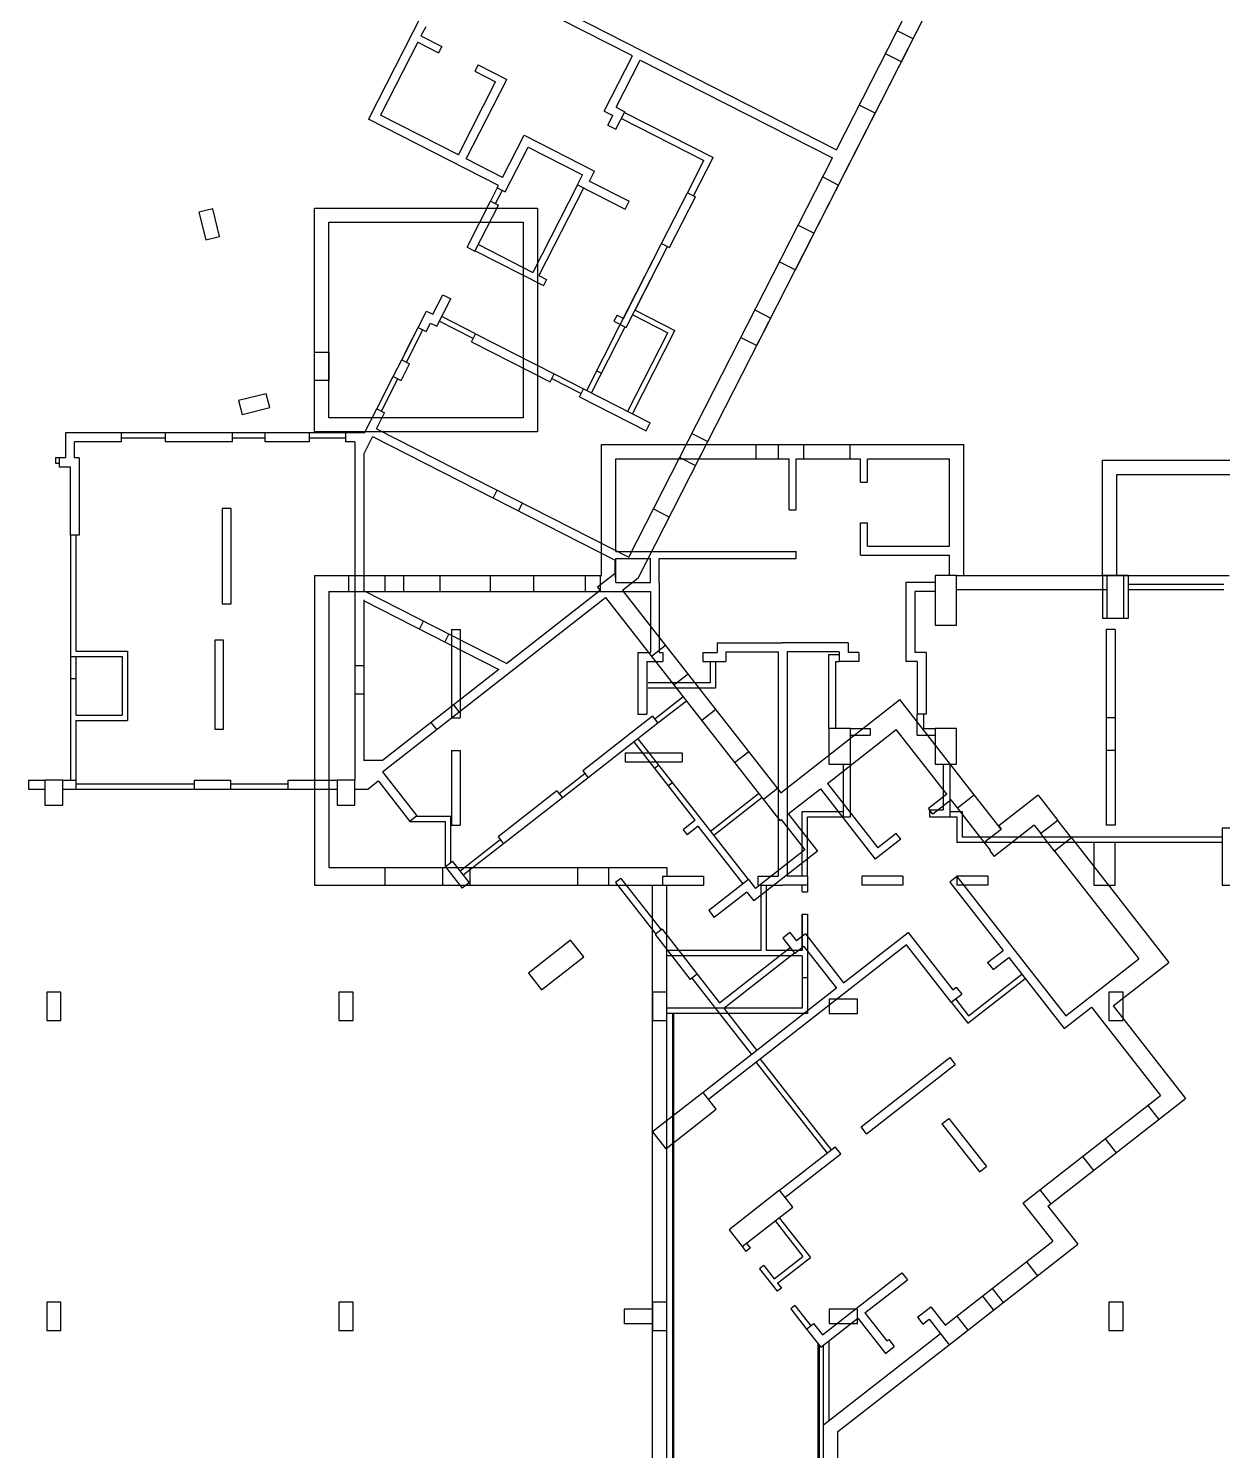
# Model space of a CAD drawing. Header units: metres. Extents: x -681087 to 1033303, y 74272 to 2630761.
# Drawn here: x 39373 to 72875, y 2420008 to 2459925 of the extents above; entities that cross this region are included whole.
import ezdxf

# ---------------------------------------------------------------- set-up
doc = ezdxf.new("R2010")
doc.units = ezdxf.units.M
for name, color, linetype in [('SKELETON_CLEAN', 7, 'Continuous'), ('SKELETON_ISOLATED', 1, 'Continuous'), ('SKELETON_ORIGINAL', 8, 'Continuous')]:
    doc.layers.add(name, color=color, linetype=linetype)

msp = doc.modelspace()

# ---------------------------------------------------------------- linework, layer by layer
at = {"layer": 'SKELETON_CLEAN'}
for p, q in [((61022, 2453409), (65858, 2462899)), ((62043, 2456514), (65185, 2462680)), ((50958, 2461388), (48915, 2457379)), ((56317, 2459152), (54272, 2460194)), ((54608, 2460303), (62043, 2456514)), ((50518, 2459974), (50386, 2459716)), ((50386, 2459716), (50970, 2459418)), ((64191, 2459629), (63746, 2459856)), ((50295, 2459537), (49251, 2457488)), ((50295, 2459537), (50879, 2459240)), ((50970, 2459418), (50879, 2459240)), ((63865, 2458987), (64191, 2459629)), ((51986, 2458901), (51895, 2458722)), ((51986, 2458901), (52792, 2458490)), ((55527, 2457601), (56317, 2459152)), ((55863, 2457711), (56539, 2459038)), ((56539, 2459038), (61930, 2456292)), ((63865, 2458987), (63419, 2459214)), ((51657, 2456262), (52792, 2458490)), ((51895, 2458722), (52478, 2458425)), ((51434, 2456376), (52478, 2458425)), ((55863, 2457711), (56104, 2457588)), ((63129, 2457544), (62684, 2457771)), ((52564, 2455520), (48915, 2457379)), ((51434, 2456376), (49251, 2457488)), ((55527, 2457601), (55767, 2457479)), ((55631, 2457211), (55767, 2457479)), ((55854, 2457098), (56104, 2457588)), ((56008, 2457401), (58325, 2456221)), ((56094, 2457570), (58580, 2456304)), ((62421, 2456154), (63129, 2457544)), ((52677, 2455742), (53281, 2456927)), ((53281, 2456927), (55255, 2455922)), ((55631, 2457211), (55854, 2457098)), ((52750, 2455335), (53390, 2456591)), ((53390, 2456591), (54918, 2455813)), ((52677, 2455742), (51657, 2456262)), ((56219, 2445083), (61930, 2456292)), ((57862, 2455312), (58325, 2456221)), ((58031, 2455225), (58580, 2456304)), ((62103, 2455530), (62421, 2456154)), ((54775, 2455532), (54918, 2455813)), ((55112, 2455641), (55255, 2455922)), ((61658, 2455757), (62103, 2455530)), ((52527, 2455448), (52337, 2455074)), ((52527, 2455448), (52564, 2455520)), ((52527, 2455448), (52750, 2455335)), ((54775, 2455532), (53525, 2453077)), ((54945, 2455446), (53694, 2452991)), ((54775, 2455532), (56112, 2454851)), ((55112, 2455641), (56225, 2455074)), ((57135, 2453886), (57862, 2455312)), ((57862, 2455312), (58084, 2455198)), ((47403, 2454883), (53653, 2454883)), ((47403, 2448598), (47403, 2454883)), ((51678, 2453782), (52337, 2455074)), ((51901, 2453669), (52559, 2454961)), ((52337, 2455074), (52559, 2454961)), ((53653, 2454883), (53653, 2448598)), ((56112, 2454851), (56225, 2455074)), ((57358, 2453773), (58084, 2455198)), ((44544, 2454864), (44155, 2454767)), ((44155, 2454767), (44349, 2453991)), ((44737, 2454088), (44544, 2454864)), ((47803, 2454483), (53253, 2454483)), ((47803, 2448998), (47803, 2454483)), ((53253, 2454483), (53253, 2448998)), ((44349, 2453991), (44737, 2454088)), ((60891, 2453151), (61413, 2454176)), ((60968, 2454403), (61413, 2454176)), ((51678, 2453782), (51901, 2453669)), ((51910, 2453687), (53821, 2452713)), ((51996, 2453856), (53525, 2453077)), ((55969, 2451596), (57135, 2453886)), ((56064, 2451783), (57135, 2453886)), ((56147, 2451528), (57305, 2453800)), ((56397, 2452018), (57305, 2453800)), ((57135, 2453886), (57358, 2453773)), ((60445, 2453378), (60891, 2453151)), ((53694, 2452991), (53908, 2452882)), ((53908, 2452882), (53821, 2452713)), ((50720, 2451902), (50997, 2452446)), ((50830, 2451566), (51220, 2452332)), ((50997, 2452446), (51220, 2452332)), ((50308, 2451534), (50542, 2451993)), ((50542, 2451993), (50720, 2451902)), ((51917, 2451354), (50968, 2451838)), ((55886, 2451874), (55799, 2451705)), ((55799, 2451705), (56147, 2451528)), ((55886, 2451874), (56064, 2451783)), ((56329, 2451884), (57309, 2451385)), ((56397, 2452018), (57510, 2451450)), ((59755, 2452024), (60201, 2451797)), ((59806, 2451021), (60201, 2451797)), ((49933, 2450797), (50308, 2451534)), ((50308, 2451534), (50531, 2451421)), ((50531, 2451421), (50652, 2451657)), ((50652, 2451657), (50830, 2451566)), ((51804, 2451131), (51917, 2451354)), ((51917, 2451354), (54127, 2450228)), ((55036, 2449765), (55969, 2451596)), ((55169, 2449697), (56111, 2451546)), ((56185, 2449180), (57309, 2451385)), ((56319, 2449111), (57510, 2451450)), ((51804, 2451131), (54013, 2450006)), ((59360, 2451248), (59806, 2451021)), ((47403, 2450843), (47803, 2450843)), ((47403, 2450043), (47403, 2450843)), ((47803, 2450843), (47803, 2450043)), ((49607, 2450157), (49845, 2450625)), ((49830, 2450044), (50068, 2450512)), ((49845, 2450625), (50068, 2450512)), ((49144, 2449249), (49607, 2450157)), ((49607, 2450157), (49830, 2450044)), ((54013, 2450006), (54127, 2450228)), ((54127, 2450228), (54947, 2449811)), ((47803, 2450043), (47403, 2450043)), ((54833, 2449588), (54947, 2449811)), ((54947, 2449811), (56818, 2448857)), ((55036, 2449765), (55169, 2449697)), ((46044, 2449673), (45268, 2449479)), ((45268, 2449479), (45365, 2449091)), ((45365, 2449091), (46141, 2449285)), ((46141, 2449285), (46044, 2449673)), ((54833, 2449588), (56704, 2448634)), ((53253, 2448998), (47803, 2448998)), ((48799, 2448573), (49144, 2449249)), ((49140, 2448690), (49367, 2449135)), ((49144, 2449249), (49367, 2449135)), ((40413, 2448573), (40413, 2447873)), ((41988, 2448573), (40413, 2448573)), ((41988, 2448323), (41988, 2448573)), ((43208, 2448573), (41988, 2448573)), ((43208, 2448573), (43208, 2448323)), ((45098, 2448573), (43208, 2448573)), ((45098, 2448323), (45098, 2448573)), ((46018, 2448573), (45098, 2448573)), ((46018, 2448323), (46018, 2448573)), ((47248, 2448573), (46018, 2448573)), ((47248, 2448573), (47248, 2448323)), ((48268, 2448573), (47248, 2448573)), ((53653, 2448598), (47403, 2448598)), ((48799, 2448573), (48268, 2448573)), ((48268, 2448573), (48268, 2448323)), ((49140, 2448690), (56219, 2445083)), ((56704, 2448634), (56818, 2448857)), ((57989, 2448558), (58435, 2448331)), ((40663, 2447873), (40663, 2448323)), ((41988, 2448323), (40663, 2448323)), ((45098, 2448323), (43208, 2448323)), ((47248, 2448323), (46018, 2448323)), ((48533, 2448323), (48268, 2448323)), ((48533, 2448323), (48533, 2438823)), ((49026, 2448467), (48783, 2447989)), ((49026, 2448467), (55837, 2444997)), ((55453, 2448243), (60413, 2448243)), ((55453, 2444573), (55453, 2448243)), ((58090, 2447653), (58435, 2448331)), ((60413, 2447843), (60413, 2448243)), ((60413, 2448243), (61123, 2448243)), ((61123, 2447843), (61123, 2448243)), ((61123, 2448243), (65613, 2448243)), ((65613, 2444573), (65613, 2448243)), ((40233, 2447873), (40133, 2447873)), ((40133, 2447873), (40133, 2447723)), ((40133, 2447723), (40233, 2447723)), ((40413, 2447873), (40233, 2447873)), ((40233, 2447873), (40233, 2447623)), ((40798, 2447873), (40663, 2447873)), ((40798, 2447873), (40798, 2445703)), ((48783, 2447989), (48783, 2444113)), ((55853, 2447843), (60413, 2447843)), ((55853, 2445243), (55853, 2447843)), ((57644, 2447880), (58090, 2447653)), ((60413, 2447843), (60713, 2447843)), ((60713, 2446413), (60713, 2447843)), ((60913, 2447843), (61123, 2447843)), ((60913, 2446413), (60913, 2447843)), ((61123, 2447843), (62713, 2447843)), ((62713, 2447188), (62713, 2447843)), ((62913, 2447843), (65213, 2447843)), ((62913, 2447188), (62913, 2447843)), ((65213, 2445393), (65213, 2447843)), ((69508, 2444573), (69508, 2447808)), ((69508, 2447808), (78127, 2447808)), ((40233, 2447623), (40548, 2447623)), ((40548, 2445703), (40548, 2447623)), ((69908, 2447408), (77727, 2447408)), ((69908, 2444573), (69908, 2447408)), ((62713, 2447188), (62913, 2447188)), ((45058, 2446453), (44808, 2446453)), ((44808, 2446453), (44808, 2443773)), ((45058, 2443773), (45058, 2446453)), ((60713, 2446413), (60913, 2446413)), ((40548, 2445703), (40548, 2438823)), ((40798, 2445703), (40548, 2445703)), ((40698, 2445703), (40698, 2442448)), ((62713, 2445143), (62713, 2446048)), ((62713, 2446048), (62913, 2446048)), ((62913, 2445393), (62913, 2446048)), ((62913, 2445393), (65213, 2445393)), ((55853, 2445243), (60913, 2445243)), ((55853, 2445043), (56823, 2445043)), ((56823, 2444373), (56823, 2445043)), ((57073, 2444373), (57073, 2445043)), ((57073, 2445043), (60913, 2445043)), ((60913, 2445043), (60913, 2445243)), ((62713, 2445143), (65213, 2445143)), ((65213, 2444573), (65213, 2445143)), ((47403, 2444573), (47963, 2444573)), ((47403, 2444573), (47403, 2435878)), ((47853, 2444573), (50918, 2444573)), ((50918, 2444573), (50918, 2444123)), ((50918, 2444573), (55453, 2444573)), ((52323, 2444573), (52323, 2444123)), ((54993, 2444573), (54993, 2444123)), ((55837, 2444628), (55339, 2444240)), ((56482, 2444498), (56041, 2444153)), ((65413, 2444573), (64813, 2444573)), ((64813, 2444573), (64813, 2443173)), ((65413, 2443173), (65413, 2444573)), ((65413, 2444573), (73063, 2444573)), ((69508, 2444573), (69508, 2443373)), ((47803, 2444123), (52323, 2444123)), ((47803, 2444123), (47803, 2436378)), ((48794, 2444135), (52791, 2442099)), ((52323, 2444123), (54993, 2444123)), ((55412, 2444146), (52791, 2442099)), ((54993, 2444123), (56823, 2444123)), ((55339, 2444240), (55412, 2444146)), ((55853, 2444373), (56823, 2444373)), ((56041, 2444153), (57250, 2442606)), ((56041, 2444153), (60479, 2438473)), ((56823, 2444123), (56823, 2442408)), ((57073, 2444373), (57073, 2442408)), ((64813, 2444373), (63993, 2444373)), ((63993, 2444373), (63993, 2442158)), ((64813, 2444123), (64243, 2444123)), ((64243, 2444123), (64243, 2442408)), ((44808, 2443773), (45058, 2443773)), ((48771, 2443866), (52574, 2441929)), ((48783, 2443888), (48783, 2439373)), ((49305, 2439058), (55566, 2443949)), ((55566, 2443949), (60454, 2437693)), ((51238, 2443058), (51238, 2440578)), ((51238, 2443058), (51488, 2443058)), ((51488, 2443058), (51488, 2440578)), ((64813, 2443173), (65413, 2443173)), ((69613, 2443058), (69613, 2439658)), ((69863, 2443058), (69613, 2443058)), ((69863, 2443058), (69863, 2439658)), ((44848, 2442753), (44598, 2442753)), ((44598, 2442753), (44598, 2440253)), ((44848, 2440253), (44848, 2442753)), ((57250, 2442606), (56856, 2442299)), ((58693, 2442678), (60533, 2442678)), ((58693, 2442678), (58693, 2442408)), ((62373, 2442678), (60533, 2442678)), ((62373, 2442678), (62373, 2442408)), ((40548, 2442298), (40698, 2442298)), ((40698, 2442448), (42148, 2442448)), ((40698, 2442298), (41998, 2442298)), ((40698, 2442298), (40698, 2440648)), ((41998, 2442298), (41998, 2440648)), ((42148, 2442448), (42148, 2440498)), ((56473, 2442408), (56473, 2440678)), ((56473, 2442408), (56823, 2442408)), ((56723, 2442158), (56723, 2440678)), ((56723, 2442158), (57173, 2442158)), ((57073, 2442408), (57173, 2442408)), ((57173, 2442408), (57173, 2442158)), ((58293, 2442408), (58293, 2442158)), ((58293, 2442408), (58693, 2442408)), ((58293, 2442158), (58943, 2442158)), ((58503, 2442158), (58503, 2441558)), ((58653, 2442158), (58653, 2441408)), ((58943, 2442428), (58943, 2442158)), ((58943, 2442428), (60408, 2442428)), ((60408, 2442428), (60408, 2436128)), ((60658, 2442428), (60658, 2436128)), ((62123, 2442428), (60658, 2442428)), ((61833, 2440278), (61833, 2442348)), ((61833, 2442348), (62123, 2442348)), ((62023, 2440278), (62023, 2442158)), ((62023, 2442158), (62123, 2442158)), ((62123, 2442428), (62123, 2442158)), ((62673, 2442158), (62123, 2442158)), ((62673, 2442408), (62373, 2442408)), ((62673, 2442408), (62673, 2442158)), ((64308, 2442158), (63993, 2442158)), ((64558, 2442408), (64243, 2442408)), ((64308, 2442158), (64308, 2440678)), ((64558, 2442408), (64558, 2440678)), ((52574, 2441929), (49302, 2439373)), ((58503, 2441558), (56758, 2441558)), ((58653, 2441408), (56758, 2441408)), ((57835, 2441046), (57035, 2440421)), ((60479, 2438473), (63824, 2441087)), ((65911, 2438415), (63824, 2441087)), ((40698, 2440648), (41998, 2440648)), ((40698, 2440498), (42148, 2440498)), ((40698, 2440498), (40698, 2438823)), ((51238, 2440578), (51488, 2440578)), ((56881, 2440618), (54927, 2439091)), ((56473, 2440678), (56723, 2440678)), ((56881, 2440618), (57035, 2440421)), ((64558, 2440678), (64308, 2440678)), ((64308, 2440088), (64308, 2440678)), ((64498, 2440278), (64498, 2440678)), ((44598, 2440253), (44848, 2440253)), ((57035, 2440421), (55081, 2438894)), ((61790, 2438736), (63721, 2440245)), ((62433, 2440278), (61833, 2440278)), ((61833, 2440278), (61833, 2439278)), ((62433, 2439278), (62433, 2440278)), ((62433, 2440278), (62988, 2440278)), ((62988, 2440278), (62988, 2440088)), ((65137, 2438432), (63721, 2440245)), ((64498, 2440278), (64813, 2440278)), ((65413, 2440278), (64813, 2440278)), ((64813, 2440278), (64813, 2439278)), ((65413, 2439278), (65413, 2440278)), ((58083, 2437699), (56365, 2439897)), ((58506, 2437401), (56483, 2439990)), ((62433, 2440088), (62988, 2440088)), ((64308, 2440088), (64813, 2440088)), ((49302, 2439373), (48783, 2439373)), ((51238, 2439658), (51488, 2439658)), ((51238, 2439658), (51238, 2437558)), ((51488, 2439658), (51488, 2437558)), ((56113, 2439593), (57713, 2439593)), ((56113, 2439593), (56113, 2439343)), ((56113, 2439343), (57713, 2439343)), ((69863, 2439658), (69613, 2439658)), ((69613, 2439658), (69613, 2437558)), ((69863, 2439658), (69863, 2437558)), ((49305, 2439058), (49398, 2438940)), ((49398, 2438940), (50272, 2437821)), ((54927, 2439091), (55081, 2438894)), ((61833, 2439278), (62433, 2439278)), ((62243, 2437798), (62243, 2439278)), ((62433, 2437798), (62433, 2439278)), ((64813, 2439278), (65413, 2439278)), ((65033, 2439278), (65033, 2437988)), ((65223, 2439278), (65223, 2437798)), ((39373, 2438823), (39373, 2438573)), ((39373, 2438823), (39833, 2438823)), ((39373, 2438573), (39833, 2438573)), ((40333, 2438823), (39833, 2438823)), ((39833, 2438823), (39833, 2438123)), ((40333, 2438123), (40333, 2438823)), ((40333, 2438823), (40713, 2438823)), ((40333, 2438573), (40713, 2438573)), ((40713, 2438573), (40713, 2438823)), ((40713, 2438573), (44033, 2438573)), ((44033, 2438573), (44033, 2438823)), ((44033, 2438823), (45043, 2438823)), ((44033, 2438573), (45043, 2438573)), ((45043, 2438823), (45043, 2438573)), ((45043, 2438573), (46663, 2438573)), ((46663, 2438573), (46663, 2438823)), ((46663, 2438823), (48033, 2438823)), ((46663, 2438573), (48033, 2438573)), ((48533, 2438823), (48033, 2438823)), ((48033, 2438823), (48033, 2438123)), ((48533, 2438123), (48533, 2438823)), ((48533, 2438573), (48895, 2438573)), ((48895, 2438573), (49188, 2438802)), ((49188, 2438802), (49201, 2438786)), ((49201, 2438786), (50075, 2437667)), ((54202, 2438524), (52547, 2437232)), ((54202, 2438524), (54356, 2438327)), ((55081, 2438894), (54356, 2438327)), ((60691, 2437877), (61593, 2438582)), ((61593, 2438582), (63132, 2436612)), ((61790, 2438736), (63206, 2436924)), ((39833, 2438123), (40333, 2438123)), ((48033, 2438123), (48533, 2438123)), ((54356, 2438327), (52701, 2437035)), ((58509, 2437397), (59860, 2438453)), ((65137, 2438432), (64621, 2438029)), ((65260, 2438274), (64744, 2437871)), ((65438, 2438046), (65260, 2438274)), ((65438, 2438046), (65911, 2438415)), ((66662, 2437454), (65911, 2438415)), ((67698, 2438403), (66595, 2437541)), ((67698, 2438403), (68252, 2437693)), ((50272, 2437821), (50075, 2437667)), ((50267, 2437818), (51222, 2437818)), ((51222, 2436508), (51222, 2437818)), ((60454, 2437693), (60494, 2437723)), ((60494, 2437723), (61159, 2436872)), ((60691, 2437877), (61510, 2436829)), ((61083, 2436128), (61083, 2437948)), ((61083, 2437948), (62243, 2437948)), ((61233, 2436128), (61233, 2437798)), ((61233, 2437798), (62243, 2437798)), ((62243, 2437798), (62433, 2437798)), ((64744, 2437871), (64621, 2438029)), ((64653, 2437988), (65033, 2437988)), ((64653, 2437988), (64653, 2437798)), ((64653, 2437798), (65223, 2437798)), ((65223, 2437948), (65573, 2437948)), ((65223, 2437798), (65423, 2437798)), ((65423, 2437798), (65423, 2437078)), ((66190, 2437085), (65438, 2438046)), ((65573, 2437948), (65573, 2437228)), ((50075, 2437668), (51072, 2437668)), ((51072, 2436390), (51072, 2437668)), ((51238, 2437558), (51488, 2437558)), ((58083, 2437699), (57744, 2437434)), ((57744, 2437434), (57855, 2437292)), ((58162, 2437532), (57855, 2437292)), ((59424, 2435917), (58162, 2437532)), ((59574, 2436034), (58506, 2437401)), ((63722, 2437327), (63206, 2436924)), ((63845, 2437169), (63722, 2437327)), ((66190, 2437085), (66662, 2437454)), ((67594, 2437560), (66468, 2436680)), ((66595, 2437541), (66662, 2437454)), ((67594, 2437560), (67779, 2437324)), ((68252, 2437693), (67779, 2437324)), ((68161, 2436835), (67779, 2437324)), ((68634, 2437205), (68252, 2437693)), ((69863, 2437558), (69613, 2437558)), ((52701, 2437035), (51574, 2436154)), ((52547, 2437232), (52701, 2437035)), ((63845, 2437169), (63132, 2436612)), ((72863, 2437078), (65423, 2437078)), ((72863, 2437228), (65573, 2437228)), ((66368, 2436856), (66190, 2437085)), ((68634, 2437205), (68161, 2436835)), ((68634, 2437205), (71367, 2433706)), ((69863, 2437078), (69263, 2437078)), ((69263, 2437078), (69263, 2435878)), ((69863, 2435878), (69863, 2437078)), ((51269, 2436544), (51072, 2436390)), ((51269, 2436544), (51737, 2435945)), ((61510, 2436829), (59725, 2435435)), ((61159, 2436872), (59768, 2435786)), ((66368, 2436856), (66344, 2436838)), ((66344, 2436838), (66468, 2436680)), ((68161, 2436835), (70525, 2433809)), ((47803, 2436378), (57283, 2436378)), ((50993, 2436378), (50993, 2435878)), ((50993, 2436378), (51753, 2436378)), ((51072, 2436390), (51540, 2435791)), ((51753, 2436378), (51753, 2435878)), ((54773, 2436378), (54773, 2435878)), ((54773, 2436378), (55643, 2436378)), ((55643, 2436378), (55643, 2435878)), ((57163, 2436128), (57163, 2435878)), ((57163, 2436128), (58313, 2436128)), ((57283, 2436378), (57283, 2436128)), ((58313, 2436128), (58313, 2435878)), ((59833, 2436128), (59833, 2435878)), ((59833, 2436128), (60408, 2436128)), ((61233, 2436128), (60658, 2436128)), ((61233, 2436128), (61233, 2435878)), ((62753, 2436128), (62753, 2435878)), ((63903, 2436128), (62753, 2436128)), ((63903, 2436128), (63903, 2435878)), ((65422, 2436117), (65225, 2435963)), ((65422, 2436117), (68476, 2432209)), ((65423, 2436128), (65423, 2435878)), ((66293, 2436128), (65423, 2436128)), ((66293, 2436128), (66293, 2435878)), ((47403, 2435878), (57163, 2435878)), ((50993, 2435878), (51753, 2435878)), ((51737, 2435945), (51540, 2435791)), ((54773, 2435878), (55643, 2435878)), ((55995, 2436067), (55845, 2435950)), ((55845, 2435950), (56975, 2434504)), ((55995, 2436067), (57124, 2434621)), ((56884, 2400198), (56884, 2435878)), ((57163, 2435878), (58313, 2435878)), ((59574, 2436034), (58459, 2435163)), ((59574, 2436034), (59768, 2435786)), ((59833, 2435878), (60533, 2435878)), ((59933, 2434048), (59933, 2435878)), ((60083, 2434048), (60083, 2435878)), ((61233, 2435878), (60533, 2435878)), ((61083, 2435688), (61083, 2435878)), ((61233, 2435878), (61233, 2435688)), ((63903, 2435878), (62753, 2435878)), ((65225, 2435963), (66722, 2434048)), ((66293, 2435878), (65423, 2435878)), ((69263, 2435878), (69863, 2435878)), ((59531, 2435683), (58613, 2434966)), ((59531, 2435683), (59725, 2435435)), ((61083, 2435688), (61233, 2435688)), ((58459, 2435163), (58613, 2434966)), ((61083, 2434048), (61083, 2435068)), ((61083, 2435068), (61233, 2435068)), ((61233, 2435068), (61233, 2432278)), ((57152, 2434643), (56955, 2434489)), ((57152, 2434643), (58137, 2433382)), ((60735, 2434549), (60538, 2434395)), ((60735, 2434549), (60919, 2434312)), ((62243, 2433138), (64051, 2434551)), ((64051, 2434551), (65307, 2432943)), ((54582, 2434335), (53400, 2433412)), ((54951, 2433862), (54582, 2434335)), ((56955, 2434489), (57940, 2433228)), ((64008, 2434200), (58457, 2429863)), ((58765, 2432578), (60747, 2434127)), ((60538, 2434395), (60876, 2433961)), ((61128, 2434158), (60876, 2433961)), ((61171, 2434509), (60919, 2434312)), ((61128, 2434158), (62046, 2432984)), ((61171, 2434509), (62243, 2433138)), ((65264, 2432592), (64008, 2434200)), ((53769, 2432939), (54951, 2433862)), ((59933, 2434048), (57284, 2434048)), ((61083, 2433898), (57284, 2433898)), ((58882, 2432429), (60864, 2433977)), ((61083, 2434048), (60083, 2434048)), ((61083, 2433898), (61083, 2432428)), ((66284, 2433707), (66722, 2434048)), ((66438, 2433510), (66875, 2433851)), ((66875, 2433851), (68433, 2431858)), ((68476, 2432209), (70525, 2433809)), ((53400, 2433412), (53769, 2432939)), ((58137, 2433382), (57940, 2433228)), ((58137, 2433382), (58765, 2432578)), ((65752, 2432212), (67245, 2433379)), ((66284, 2433707), (66438, 2433510)), ((69807, 2432487), (71367, 2433706)), ((62046, 2432984), (58303, 2430060)), ((65307, 2432943), (65402, 2433017)), ((65402, 2433017), (65556, 2432820)), ((65726, 2432001), (67337, 2433260)), ((40284, 2432878), (39884, 2432878)), ((39884, 2432878), (39884, 2432078)), ((40284, 2432078), (40284, 2432878)), ((48484, 2432878), (48084, 2432878)), ((48084, 2432878), (48084, 2432078)), ((48484, 2432078), (48484, 2432878)), ((57284, 2432878), (56884, 2432878)), ((56884, 2432878), (56884, 2432078)), ((57284, 2432078), (57284, 2432878)), ((62634, 2432678), (61834, 2432678)), ((61834, 2432678), (61834, 2432278)), ((62634, 2432278), (62634, 2432678)), ((65264, 2432592), (65556, 2432820)), ((65264, 2432592), (65726, 2432001)), ((65382, 2432685), (65752, 2432212)), ((70084, 2432878), (69684, 2432878)), ((69684, 2432878), (69684, 2432078)), ((70084, 2432078), (70084, 2432878)), ((61083, 2432428), (57284, 2432428)), ((61233, 2432278), (57284, 2432278)), ((58882, 2432429), (59812, 2431239)), ((61834, 2432278), (62634, 2432278)), ((68433, 2431858), (69197, 2432455)), ((69197, 2432455), (71137, 2429973)), ((69807, 2432487), (71839, 2429887)), ((39884, 2432078), (40284, 2432078)), ((48084, 2432078), (48484, 2432078)), ((56884, 2432078), (57284, 2432078)), ((69684, 2432078), (70084, 2432078)), ((62733, 2429099), (65224, 2431044)), ((65224, 2431044), (65377, 2430847)), ((62887, 2428902), (65377, 2430847)), ((58303, 2430060), (56884, 2428951)), ((58672, 2429587), (58303, 2430060)), ((67276, 2426956), (71137, 2429973)), ((67977, 2426870), (71839, 2429887)), ((57254, 2428479), (58672, 2429587)), ((65001, 2429177), (65198, 2429331)), ((65198, 2429331), (66251, 2427983)), ((56884, 2428951), (57254, 2428479)), ((62887, 2428902), (62733, 2429099)), ((65001, 2429177), (66054, 2427829)), ((60448, 2427313), (62008, 2428532)), ((62162, 2428335), (62008, 2428532)), ((60602, 2427116), (62162, 2428335)), ((66054, 2427829), (66251, 2427983)), ((60448, 2427313), (59030, 2426205)), ((60818, 2426841), (60448, 2427313)), ((67276, 2426956), (68113, 2425884)), ((59399, 2425732), (60818, 2426841)), ((60439, 2426545), (61314, 2425426)), ((67977, 2426870), (68815, 2425798)), ((59030, 2426205), (59399, 2425732)), ((60321, 2426453), (61103, 2425452)), ((59399, 2425732), (59504, 2425598)), ((59517, 2425825), (59623, 2425690)), ((65095, 2423526), (68113, 2425884)), ((65206, 2422978), (68815, 2425798)), ((59623, 2425690), (59504, 2425598)), ((60299, 2424824), (61103, 2425452)), ((60392, 2424706), (61314, 2425426)), ((60004, 2425202), (59886, 2425109)), ((59886, 2425109), (60379, 2424479)), ((60004, 2425202), (60299, 2424824)), ((61649, 2423258), (63879, 2425001)), ((63879, 2425001), (64033, 2424804)), ((60497, 2424571), (60379, 2424479)), ((60392, 2424706), (60497, 2424571)), ((62843, 2423874), (64033, 2424804)), ((40284, 2424178), (39884, 2424178)), ((39884, 2424178), (39884, 2423378)), ((40284, 2423378), (40284, 2424178)), ((48484, 2424178), (48084, 2424178)), ((48084, 2424178), (48084, 2423378)), ((48484, 2423378), (48484, 2424178)), ((57284, 2424178), (56884, 2424178)), ((57284, 2423378), (57284, 2424178)), ((70084, 2424178), (69684, 2424178)), ((69684, 2424178), (69684, 2423378)), ((70084, 2423378), (70084, 2424178)), ((56884, 2423978), (56084, 2423978)), ((56084, 2423978), (56084, 2423578)), ((60878, 2424083), (60760, 2423990)), ((60760, 2423990), (61206, 2423419)), ((60878, 2424083), (61325, 2423512)), ((62634, 2423978), (61834, 2423978)), ((61834, 2423978), (61834, 2423578)), ((62634, 2423578), (62634, 2423978)), ((62843, 2423874), (63459, 2423086)), ((64314, 2423754), (64688, 2424046)), ((64314, 2423754), (64468, 2423557)), ((64688, 2424046), (65095, 2423526)), ((39884, 2423378), (40284, 2423378)), ((48084, 2423378), (48484, 2423378)), ((56084, 2423578), (56884, 2423578)), ((56884, 2423378), (57284, 2423378)), ((61206, 2423420), (61403, 2423574)), ((61206, 2423420), (61606, 2422907)), ((61403, 2423574), (61649, 2423258)), ((61606, 2422907), (62646, 2423720)), ((61834, 2423578), (62634, 2423578)), ((62646, 2423720), (63416, 2422735)), ((64468, 2423557), (64645, 2423696)), ((64645, 2423696), (65206, 2422978)), ((69684, 2423378), (70084, 2423378)), ((61684, 2420734), (64960, 2423293)), ((61684, 2420734), (61684, 2422968)), ((62084, 2420539), (65206, 2422978)), ((63459, 2423086), (63510, 2423126)), ((63510, 2423126), (63664, 2422929)), ((63416, 2422735), (63664, 2422929)), ((61684, 2410634), (61684, 2420734)), ((62084, 2410865), (62084, 2420539))]:
    msp.add_line(p, q, dxfattribs=at)
at = {"layer": 'SKELETON_ISOLATED'}
for p, q in [((52661, 2455380), (52470, 2455006)), ((51849, 2451221), (50900, 2451704)), ((50051, 2450698), (50442, 2451466)), ((49278, 2449181), (49741, 2450089)), ((54059, 2450095), (54878, 2449677)), ((55317, 2450318), (55451, 2450250)), ((43208, 2448423), (41988, 2448423)), ((46018, 2448423), (45098, 2448423)), ((48268, 2448423), (47248, 2448423)), ((59793, 2447843), (59793, 2448243)), ((62423, 2447843), (62423, 2448243)), ((52408, 2446744), (52521, 2446967)), ((53120, 2446381), (53234, 2446604)), ((56909, 2446437), (57354, 2446210)), ((55845, 2444501), (55845, 2445020)), ((48353, 2444573), (48353, 2444123)), ((49373, 2444573), (49373, 2444123)), ((49898, 2444573), (49898, 2444123)), ((53543, 2444573), (53543, 2444123)), ((55413, 2444573), (55413, 2444123)), ((70170, 2444573), (69570, 2444573)), ((69633, 2444573), (69633, 2443373)), ((70108, 2443373), (70108, 2444573)), ((70233, 2443373), (70233, 2444573)), ((65413, 2444173), (69633, 2444173)), ((70233, 2444323), (72913, 2444323)), ((70233, 2444173), (72913, 2444173)), ((69570, 2443373), (70170, 2443373)), ((50342, 2443066), (50456, 2443289)), ((51055, 2442703), (51168, 2442925)), ((48783, 2442038), (48533, 2442038)), ((57878, 2441803), (57484, 2441495)), ((40548, 2441678), (40698, 2441678)), ((48783, 2441238), (48533, 2441238)), ((51457, 2440739), (51303, 2440936)), ((57742, 2441164), (56943, 2440539)), ((58657, 2440806), (58263, 2440498)), ((69863, 2440578), (69613, 2440578)), ((50826, 2440246), (50672, 2440443)), ((57713, 2439575), (57713, 2439355)), ((59580, 2439624), (59186, 2439316)), ((54988, 2439012), (54263, 2438446)), ((56941, 2439160), (57059, 2439252)), ((40713, 2438723), (44033, 2438723)), ((45043, 2438723), (46663, 2438723)), ((57323, 2438672), (57441, 2438764)), ((60387, 2438591), (59993, 2438284)), ((58601, 2437279), (59953, 2438335)), ((72863, 2437478), (72863, 2435878)), ((52609, 2437153), (51482, 2436272)), ((49373, 2436378), (49373, 2435878)), ((57284, 2400648), (57284, 2435878)), ((57987, 2433265), (59662, 2431122)), ((61233, 2433278), (61083, 2433278)), ((57469, 2407078), (57469, 2432278)), ((59906, 2430995), (61898, 2428446)), ((59788, 2430903), (61780, 2428354)), ((70782, 2429696), (71090, 2429302)), ((69584, 2428760), (69892, 2428366)), ((68946, 2428261), (69254, 2427867)), ((67748, 2427325), (68056, 2426931)), ((67372, 2425306), (67680, 2424912)), ((66411, 2424555), (66719, 2424161)), ((66143, 2424345), (66451, 2423951)), ((56884, 2423878), (56884, 2423678)), ((65418, 2423779), (65726, 2423385)), ((61549, 2410556), (61549, 2422981)), ((61834, 2420851), (61834, 2423085))]:
    msp.add_line(p, q, dxfattribs=at)
at = {"layer": 'SKELETON_ORIGINAL'}
for p, q in [((56482, 2444498), (65858, 2462899)), ((62043, 2456514), (65185, 2462680)), ((50958, 2461388), (48915, 2457379)), ((56317, 2459152), (54272, 2460194)), ((54608, 2460303), (62043, 2456514)), ((50518, 2459974), (50386, 2459716)), ((50386, 2459716), (50970, 2459418)), ((64191, 2459629), (63746, 2459856)), ((50295, 2459537), (49251, 2457488)), ((50295, 2459537), (50879, 2459240)), ((50970, 2459418), (50879, 2459240)), ((63865, 2458987), (64191, 2459629)), ((51986, 2458901), (51895, 2458722)), ((51986, 2458901), (52792, 2458490)), ((55527, 2457601), (56317, 2459152)), ((55863, 2457711), (56539, 2459038)), ((56539, 2459038), (61930, 2456292)), ((63865, 2458987), (63419, 2459214)), ((51657, 2456262), (52792, 2458490)), ((51895, 2458722), (52478, 2458425)), ((51434, 2456376), (52478, 2458425)), ((55863, 2457711), (56104, 2457588)), ((63129, 2457544), (62684, 2457771)), ((52564, 2455520), (48915, 2457379)), ((51434, 2456376), (49251, 2457488)), ((55527, 2457601), (55767, 2457479)), ((55631, 2457211), (55767, 2457479)), ((55854, 2457098), (56104, 2457588)), ((56008, 2457401), (58325, 2456221)), ((56094, 2457570), (58580, 2456304)), ((62421, 2456154), (63129, 2457544)), ((52677, 2455742), (53281, 2456927)), ((53281, 2456927), (55255, 2455922)), ((55631, 2457211), (55854, 2457098)), ((52750, 2455335), (53390, 2456591)), ((53390, 2456591), (54918, 2455813)), ((52677, 2455742), (51657, 2456262)), ((56219, 2445083), (61930, 2456292)), ((57862, 2455312), (58325, 2456221)), ((58031, 2455225), (58580, 2456304)), ((62103, 2455530), (62421, 2456154)), ((54775, 2455532), (54918, 2455813)), ((55112, 2455641), (55255, 2455922)), ((61658, 2455757), (62103, 2455530)), ((52527, 2455448), (52337, 2455074)), ((52661, 2455380), (52470, 2455006)), ((52527, 2455448), (52564, 2455520)), ((52527, 2455448), (52750, 2455335)), ((54775, 2455532), (53525, 2453077)), ((54945, 2455446), (53694, 2452991)), ((54775, 2455532), (56112, 2454851)), ((55112, 2455641), (56225, 2455074)), ((57135, 2453886), (57862, 2455312)), ((57862, 2455312), (58084, 2455198)), ((47403, 2454883), (53653, 2454883)), ((47403, 2448598), (47403, 2454883)), ((51678, 2453782), (52337, 2455074)), ((51901, 2453669), (52559, 2454961)), ((52337, 2455074), (52559, 2454961)), ((53653, 2454883), (53653, 2448598)), ((56112, 2454851), (56225, 2455074)), ((57358, 2453773), (58084, 2455198)), ((44544, 2454864), (44155, 2454767)), ((44155, 2454767), (44349, 2453991)), ((44737, 2454088), (44544, 2454864)), ((47803, 2454483), (53253, 2454483)), ((47803, 2448998), (47803, 2454483)), ((53253, 2454483), (53253, 2448998)), ((44349, 2453991), (44737, 2454088)), ((60891, 2453151), (61413, 2454176)), ((60968, 2454403), (61413, 2454176)), ((51678, 2453782), (51901, 2453669)), ((51910, 2453687), (53821, 2452713)), ((51996, 2453856), (53525, 2453077)), ((55969, 2451596), (57135, 2453886)), ((56064, 2451783), (57135, 2453886)), ((56147, 2451528), (57305, 2453800)), ((56397, 2452018), (57305, 2453800)), ((57135, 2453886), (57358, 2453773)), ((60445, 2453378), (60891, 2453151)), ((53694, 2452991), (53908, 2452882)), ((53908, 2452882), (53821, 2452713)), ((50720, 2451902), (50997, 2452446)), ((50830, 2451566), (51220, 2452332)), ((50997, 2452446), (51220, 2452332)), ((50308, 2451534), (50542, 2451993)), ((50542, 2451993), (50720, 2451902)), ((51849, 2451221), (50900, 2451704)), ((51917, 2451354), (50968, 2451838)), ((55886, 2451874), (55799, 2451705)), ((55799, 2451705), (56147, 2451528)), ((55886, 2451874), (56064, 2451783)), ((56329, 2451884), (57309, 2451385)), ((56397, 2452018), (57510, 2451450)), ((59755, 2452024), (60201, 2451797)), ((59806, 2451021), (60201, 2451797)), ((49845, 2450625), (50308, 2451534)), ((49979, 2450557), (50442, 2451466)), ((50020, 2450968), (50308, 2451534)), ((50123, 2450839), (50442, 2451466)), ((50308, 2451534), (50531, 2451421)), ((50531, 2451421), (50652, 2451657)), ((50652, 2451657), (50830, 2451566)), ((51804, 2451131), (51917, 2451354)), ((51917, 2451354), (54127, 2450228)), ((55036, 2449765), (55969, 2451596)), ((55169, 2449697), (56111, 2451546)), ((56185, 2449180), (57309, 2451385)), ((56319, 2449111), (57510, 2451450)), ((51804, 2451131), (54013, 2450006)), ((59360, 2451248), (59806, 2451021)), ((47403, 2450843), (47803, 2450843)), ((47403, 2450043), (47403, 2450843)), ((47803, 2450843), (47803, 2450043)), ((49607, 2450157), (49845, 2450625)), ((49830, 2450044), (50068, 2450512)), ((49845, 2450625), (50068, 2450512)), ((49144, 2449249), (49607, 2450157)), ((49278, 2449181), (49741, 2450089)), ((49607, 2450157), (49830, 2450044)), ((54013, 2450006), (54127, 2450228)), ((54059, 2450095), (54878, 2449677)), ((54127, 2450228), (54947, 2449811)), ((55317, 2450318), (55451, 2450250)), ((47803, 2450043), (47403, 2450043)), ((54833, 2449588), (54947, 2449811)), ((54947, 2449811), (56818, 2448857)), ((55036, 2449765), (55169, 2449697)), ((46044, 2449673), (45268, 2449479)), ((45268, 2449479), (45365, 2449091)), ((45365, 2449091), (46141, 2449285)), ((46141, 2449285), (46044, 2449673)), ((54833, 2449588), (56704, 2448634)), ((53253, 2448998), (47803, 2448998)), ((48799, 2448573), (49144, 2449249)), ((49140, 2448690), (49367, 2449135)), ((49144, 2449249), (49367, 2449135)), ((40413, 2448573), (40413, 2447873)), ((41988, 2448573), (40413, 2448573)), ((41988, 2448323), (41988, 2448573)), ((43208, 2448573), (41988, 2448573)), ((43208, 2448573), (43208, 2448323)), ((45098, 2448573), (43208, 2448573)), ((45098, 2448323), (45098, 2448573)), ((46018, 2448573), (45098, 2448573)), ((46018, 2448323), (46018, 2448573)), ((47248, 2448573), (46018, 2448573)), ((47248, 2448573), (47248, 2448323)), ((48268, 2448573), (47248, 2448573)), ((53653, 2448598), (47403, 2448598)), ((48799, 2448573), (48268, 2448573)), ((48268, 2448573), (48268, 2448323)), ((49140, 2448690), (56219, 2445083)), ((56704, 2448634), (56818, 2448857)), ((57989, 2448558), (58435, 2448331)), ((40663, 2447873), (40663, 2448323)), ((41988, 2448323), (40663, 2448323)), ((43208, 2448423), (41988, 2448423)), ((45098, 2448323), (43208, 2448323)), ((46018, 2448423), (45098, 2448423)), ((47248, 2448323), (46018, 2448323)), ((48268, 2448423), (47248, 2448423)), ((48533, 2448323), (48268, 2448323)), ((48533, 2448323), (48533, 2438823)), ((49026, 2448467), (48783, 2447989)), ((49026, 2448467), (55837, 2444997)), ((55453, 2448243), (60413, 2448243)), ((55453, 2444573), (55453, 2448243)), ((58090, 2447653), (58435, 2448331)), ((59793, 2447843), (59793, 2448243)), ((60413, 2447843), (60413, 2448243)), ((60413, 2448243), (61123, 2448243)), ((61123, 2447843), (61123, 2448243)), ((61123, 2448243), (65613, 2448243)), ((62423, 2447843), (62423, 2448243)), ((65613, 2444573), (65613, 2448243)), ((40233, 2447873), (40133, 2447873)), ((40133, 2447873), (40133, 2447723)), ((40133, 2447723), (40233, 2447723)), ((40413, 2447873), (40233, 2447873)), ((40233, 2447873), (40233, 2447623)), ((40798, 2447873), (40663, 2447873)), ((40798, 2447873), (40798, 2445703)), ((48783, 2447989), (48783, 2444113)), ((55853, 2447843), (60413, 2447843)), ((55853, 2445243), (55853, 2447843)), ((57644, 2447880), (58090, 2447653)), ((60413, 2447843), (60713, 2447843)), ((60713, 2446413), (60713, 2447843)), ((60913, 2447843), (61123, 2447843)), ((60913, 2446413), (60913, 2447843)), ((61123, 2447843), (62713, 2447843)), ((62713, 2447188), (62713, 2447843)), ((62913, 2447843), (65213, 2447843)), ((62913, 2447188), (62913, 2447843)), ((65213, 2445393), (65213, 2447843)), ((69508, 2444573), (69508, 2447808)), ((69508, 2447808), (78127, 2447808)), ((40233, 2447623), (40548, 2447623)), ((40548, 2445703), (40548, 2447623)), ((69908, 2447408), (77727, 2447408)), ((69908, 2444573), (69908, 2447408)), ((52408, 2446744), (52521, 2446967)), ((62713, 2447188), (62913, 2447188)), ((53120, 2446381), (53234, 2446604)), ((45058, 2446453), (44808, 2446453)), ((44808, 2446453), (44808, 2443773)), ((45058, 2443773), (45058, 2446453)), ((56909, 2446437), (57354, 2446210)), ((60713, 2446413), (60913, 2446413)), ((40548, 2445703), (40548, 2438823)), ((40798, 2445703), (40548, 2445703)), ((40698, 2445703), (40698, 2442448)), ((62713, 2445143), (62713, 2446048)), ((62713, 2446048), (62913, 2446048)), ((62913, 2445393), (62913, 2446048)), ((62913, 2445393), (65213, 2445393)), ((55837, 2444628), (55837, 2444997)), ((55853, 2445243), (60913, 2445243)), ((55853, 2444373), (55853, 2445043)), ((55853, 2445043), (56823, 2445043)), ((56823, 2444373), (56823, 2445043)), ((57073, 2444373), (57073, 2445043)), ((57073, 2445043), (60913, 2445043)), ((60913, 2445043), (60913, 2445243)), ((62713, 2445143), (65213, 2445143)), ((65213, 2444573), (65213, 2445143)), ((47403, 2444573), (47963, 2444573)), ((47403, 2444573), (47403, 2435878)), ((47853, 2444573), (50918, 2444573)), ((48353, 2444573), (48353, 2444123)), ((49373, 2444573), (49373, 2444123)), ((49898, 2444573), (49898, 2444123)), ((50918, 2444573), (50918, 2444123)), ((50918, 2444573), (55453, 2444573)), ((52323, 2444573), (52323, 2444123)), ((53543, 2444573), (53543, 2444123)), ((54993, 2444573), (54993, 2444123)), ((55837, 2444628), (55339, 2444240)), ((55413, 2444573), (55413, 2444123)), ((56482, 2444498), (56041, 2444153)), ((65413, 2444573), (64813, 2444573)), ((64813, 2444573), (64813, 2443173)), ((65413, 2444573), (64813, 2444573)), ((64813, 2444573), (64813, 2443173)), ((65413, 2443173), (65413, 2444573)), ((65413, 2444573), (73063, 2444573)), ((65413, 2443173), (65413, 2444573)), ((70108, 2444573), (69508, 2444573)), ((69508, 2444573), (69508, 2443373)), ((70233, 2444573), (69633, 2444573)), ((69633, 2444573), (69633, 2443373)), ((70108, 2443373), (70108, 2444573)), ((70233, 2443373), (70233, 2444573)), ((47803, 2444123), (52323, 2444123)), ((47803, 2444123), (47803, 2436378)), ((48794, 2444135), (52791, 2442099)), ((52323, 2444123), (54993, 2444123)), ((55412, 2444146), (52791, 2442099)), ((54993, 2444123), (56823, 2444123)), ((55339, 2444240), (55412, 2444146)), ((55853, 2444373), (56823, 2444373)), ((56041, 2444153), (57250, 2442606)), ((56041, 2444153), (60479, 2438473)), ((56823, 2444123), (56823, 2442408)), ((57073, 2444373), (57073, 2442408)), ((64813, 2444373), (63993, 2444373)), ((63993, 2444373), (63993, 2442158)), ((64813, 2444123), (64243, 2444123)), ((64243, 2444123), (64243, 2442408)), ((65413, 2444173), (69633, 2444173)), ((70233, 2444323), (72913, 2444323)), ((70233, 2444173), (72913, 2444173)), ((44808, 2443773), (45058, 2443773)), ((48771, 2443866), (52574, 2441929)), ((48783, 2443888), (48783, 2439373)), ((49305, 2439058), (55566, 2443949)), ((55566, 2443949), (60454, 2437693)), ((69508, 2443373), (70108, 2443373)), ((69633, 2443373), (70233, 2443373)), ((50342, 2443066), (50456, 2443289)), ((51055, 2442703), (51168, 2442925)), ((51238, 2443058), (51238, 2440578)), ((51238, 2443058), (51488, 2443058)), ((51488, 2443058), (51488, 2440578)), ((64813, 2443173), (65413, 2443173)), ((64813, 2443173), (65413, 2443173)), ((69613, 2443058), (69613, 2439658)), ((69863, 2443058), (69613, 2443058)), ((69863, 2443058), (69863, 2439658)), ((44848, 2442753), (44598, 2442753)), ((44598, 2442753), (44598, 2440253)), ((44848, 2440253), (44848, 2442753)), ((57250, 2442606), (56856, 2442299)), ((58693, 2442678), (60533, 2442678)), ((58693, 2442678), (58693, 2442408)), ((62373, 2442678), (60533, 2442678)), ((62373, 2442678), (62373, 2442408)), ((40548, 2442298), (40698, 2442298)), ((40698, 2442448), (42148, 2442448)), ((40698, 2442298), (41998, 2442298)), ((40698, 2442298), (40698, 2440648)), ((41998, 2442298), (41998, 2440648)), ((42148, 2442448), (42148, 2440498)), ((56473, 2442408), (56473, 2440678)), ((56473, 2442408), (56823, 2442408)), ((56723, 2442158), (56723, 2440678)), ((56723, 2442158), (57173, 2442158)), ((57073, 2442408), (57173, 2442408)), ((57173, 2442408), (57173, 2442158)), ((58293, 2442408), (58293, 2442158)), ((58293, 2442408), (58693, 2442408)), ((58293, 2442158), (58943, 2442158)), ((58503, 2442158), (58503, 2441558)), ((58653, 2442158), (58653, 2441408)), ((58943, 2442428), (58943, 2442158)), ((58943, 2442428), (60408, 2442428)), ((60408, 2442428), (60408, 2436128)), ((60658, 2442428), (60658, 2436128)), ((62123, 2442428), (60658, 2442428)), ((61833, 2440278), (61833, 2442348)), ((61833, 2442348), (62123, 2442348)), ((62023, 2440278), (62023, 2442158)), ((62023, 2442158), (62123, 2442158)), ((62123, 2442428), (62123, 2442158)), ((62673, 2442158), (62123, 2442158)), ((62673, 2442408), (62373, 2442408)), ((62673, 2442408), (62673, 2442158)), ((64308, 2442158), (63993, 2442158)), ((64558, 2442408), (64243, 2442408)), ((64308, 2442158), (64308, 2440678)), ((64558, 2442408), (64558, 2440678)), ((48783, 2442038), (48533, 2442038)), ((52574, 2441929), (49302, 2439373)), ((57878, 2441803), (57484, 2441495)), ((40548, 2441678), (40698, 2441678)), ((58503, 2441558), (56758, 2441558)), ((58653, 2441408), (56758, 2441408)), ((48783, 2441238), (48533, 2441238)), ((51457, 2440739), (51303, 2440936)), ((57742, 2441164), (56943, 2440539)), ((57835, 2441046), (57035, 2440421)), ((60479, 2438473), (63824, 2441087)), ((65911, 2438415), (63824, 2441087)), ((40698, 2440648), (41998, 2440648)), ((40698, 2440498), (42148, 2440498)), ((40698, 2440498), (40698, 2438823)), ((51238, 2440578), (51488, 2440578)), ((56881, 2440618), (54927, 2439091)), ((56473, 2440678), (56723, 2440678)), ((56881, 2440618), (57035, 2440421)), ((58657, 2440806), (58263, 2440498)), ((64558, 2440678), (64308, 2440678)), ((64308, 2440088), (64308, 2440678)), ((64498, 2440278), (64498, 2440678)), ((69863, 2440578), (69613, 2440578)), ((44598, 2440253), (44848, 2440253)), ((50826, 2440246), (50672, 2440443)), ((57035, 2440421), (55081, 2438894)), ((61790, 2438736), (63721, 2440245)), ((62433, 2440278), (61833, 2440278)), ((61833, 2440278), (61833, 2439278)), ((62433, 2440278), (61833, 2440278)), ((61833, 2440278), (61833, 2439278)), ((62433, 2439278), (62433, 2440278)), ((62433, 2439278), (62433, 2440278)), ((62433, 2440278), (62988, 2440278)), ((62988, 2440278), (62988, 2440088)), ((65137, 2438432), (63721, 2440245)), ((64498, 2440278), (64813, 2440278)), ((65413, 2440278), (64813, 2440278)), ((64813, 2440278), (64813, 2439278)), ((65413, 2440278), (64813, 2440278)), ((64813, 2440278), (64813, 2439278)), ((65413, 2439278), (65413, 2440278)), ((65413, 2439278), (65413, 2440278)), ((58083, 2437699), (56365, 2439897)), ((58506, 2437401), (56483, 2439990)), ((62433, 2440088), (62988, 2440088)), ((64308, 2440088), (64813, 2440088)), ((49302, 2439373), (48783, 2439373)), ((51238, 2439658), (51488, 2439658)), ((51238, 2439658), (51238, 2437558)), ((51488, 2439658), (51488, 2437558)), ((56113, 2439593), (57713, 2439593)), ((56113, 2439593), (56113, 2439343)), ((56113, 2439343), (57713, 2439343)), ((57713, 2439593), (57713, 2439343)), ((57713, 2439558), (57713, 2439368)), ((59580, 2439624), (59186, 2439316)), ((69863, 2439658), (69613, 2439658)), ((69613, 2439658), (69613, 2437558)), ((69863, 2439658), (69863, 2437558)), ((49305, 2439058), (49398, 2438940)), ((49398, 2438940), (50272, 2437821)), ((54988, 2439012), (54263, 2438446)), ((54927, 2439091), (55081, 2438894)), ((56941, 2439160), (57059, 2439252)), ((61833, 2439278), (62433, 2439278)), ((61833, 2439278), (62433, 2439278)), ((62243, 2437798), (62243, 2439278)), ((62433, 2437798), (62433, 2439278)), ((64813, 2439278), (65413, 2439278)), ((64813, 2439278), (65413, 2439278)), ((65033, 2439278), (65033, 2437988)), ((65223, 2439278), (65223, 2437798)), ((39373, 2438823), (39373, 2438573)), ((39373, 2438823), (39833, 2438823)), ((39373, 2438573), (39833, 2438573)), ((40333, 2438823), (39833, 2438823)), ((39833, 2438823), (39833, 2438123)), ((40333, 2438123), (40333, 2438823)), ((40333, 2438823), (40713, 2438823)), ((40333, 2438573), (40713, 2438573)), ((40713, 2438573), (40713, 2438823)), ((40713, 2438723), (44033, 2438723)), ((40713, 2438573), (44033, 2438573)), ((44033, 2438573), (44033, 2438823)), ((44033, 2438823), (45043, 2438823)), ((44033, 2438573), (45043, 2438573)), ((45043, 2438823), (45043, 2438573)), ((45043, 2438723), (46663, 2438723)), ((45043, 2438573), (46663, 2438573)), ((46663, 2438573), (46663, 2438823)), ((46663, 2438823), (48033, 2438823)), ((46663, 2438573), (48033, 2438573)), ((48533, 2438823), (48033, 2438823)), ((48033, 2438823), (48033, 2438123)), ((48533, 2438123), (48533, 2438823)), ((48533, 2438573), (48895, 2438573)), ((48895, 2438573), (49188, 2438802)), ((49188, 2438802), (49201, 2438786)), ((49201, 2438786), (50075, 2437667)), ((54202, 2438524), (52547, 2437232)), ((54202, 2438524), (54356, 2438327)), ((55081, 2438894), (54356, 2438327)), ((57323, 2438672), (57441, 2438764)), ((60387, 2438591), (59993, 2438284)), ((60691, 2437877), (61593, 2438582)), ((61593, 2438582), (63132, 2436612)), ((61790, 2438736), (63206, 2436924)), ((39833, 2438123), (40333, 2438123)), ((48033, 2438123), (48533, 2438123)), ((54356, 2438327), (52701, 2437035)), ((58509, 2437397), (59860, 2438453)), ((58601, 2437279), (59953, 2438335)), ((65137, 2438432), (64621, 2438029)), ((65260, 2438274), (64744, 2437871)), ((65438, 2438046), (65260, 2438274)), ((65438, 2438046), (65911, 2438415)), ((66662, 2437454), (65911, 2438415)), ((67698, 2438403), (66595, 2437541)), ((67698, 2438403), (68252, 2437693)), ((50272, 2437821), (50075, 2437667)), ((50267, 2437818), (51222, 2437818)), ((51222, 2436508), (51222, 2437818)), ((60454, 2437693), (60494, 2437723)), ((60494, 2437723), (61159, 2436872)), ((60691, 2437877), (61510, 2436829)), ((61083, 2436128), (61083, 2437948)), ((61083, 2437948), (62243, 2437948)), ((61233, 2436128), (61233, 2437798)), ((61233, 2437798), (62243, 2437798)), ((62243, 2437798), (62433, 2437798)), ((64744, 2437871), (64621, 2438029)), ((64653, 2437988), (65033, 2437988)), ((64653, 2437988), (64653, 2437798)), ((64653, 2437798), (65223, 2437798)), ((65223, 2437948), (65573, 2437948)), ((65223, 2437798), (65423, 2437798)), ((65423, 2437798), (65423, 2437078)), ((66190, 2437085), (65438, 2438046)), ((65573, 2437948), (65573, 2437228)), ((50075, 2437668), (51072, 2437668)), ((51072, 2436390), (51072, 2437668)), ((51238, 2437558), (51488, 2437558)), ((58083, 2437699), (57744, 2437434)), ((57744, 2437434), (57855, 2437292)), ((58162, 2437532), (57855, 2437292)), ((59424, 2435917), (58162, 2437532)), ((59574, 2436034), (58506, 2437401)), ((63722, 2437327), (63206, 2436924)), ((63845, 2437169), (63722, 2437327)), ((66190, 2437085), (66662, 2437454)), ((67594, 2437560), (66468, 2436680)), ((66595, 2437541), (66662, 2437454)), ((67594, 2437560), (67779, 2437324)), ((68252, 2437693), (67779, 2437324)), ((68161, 2436835), (67779, 2437324)), ((68634, 2437205), (68252, 2437693)), ((69863, 2437558), (69613, 2437558)), ((73463, 2437478), (72863, 2437478)), ((72863, 2437478), (72863, 2435878)), ((52609, 2437153), (51482, 2436272)), ((52701, 2437035), (51574, 2436154)), ((52547, 2437232), (52701, 2437035)), ((63845, 2437169), (63132, 2436612)), ((72863, 2437078), (65423, 2437078)), ((72863, 2437228), (65573, 2437228)), ((66368, 2436856), (66190, 2437085)), ((68634, 2437205), (68161, 2436835)), ((68634, 2437205), (71367, 2433706)), ((69863, 2437078), (69263, 2437078)), ((69263, 2437078), (69263, 2435878)), ((69863, 2437078), (69263, 2437078)), ((69263, 2437078), (69263, 2435878)), ((69863, 2435878), (69863, 2437078)), ((69863, 2435878), (69863, 2437078)), ((51269, 2436544), (51072, 2436390)), ((51269, 2436544), (51737, 2435945)), ((61510, 2436829), (59725, 2435435)), ((61159, 2436872), (59768, 2435786)), ((66368, 2436856), (66344, 2436838)), ((66344, 2436838), (66468, 2436680)), ((68161, 2436835), (70525, 2433809)), ((47803, 2436378), (57283, 2436378)), ((49373, 2436378), (49373, 2435878)), ((50993, 2436378), (50993, 2435878)), ((50993, 2436378), (51753, 2436378)), ((51072, 2436390), (51540, 2435791)), ((51753, 2436378), (51753, 2435878)), ((54773, 2436378), (54773, 2435878)), ((54773, 2436378), (55643, 2436378)), ((55643, 2436378), (55643, 2435878)), ((57163, 2436128), (57163, 2435878)), ((57163, 2436128), (58313, 2436128)), ((57283, 2436378), (57283, 2436128)), ((58313, 2436128), (58313, 2435878)), ((59833, 2436128), (59833, 2435878)), ((59833, 2436128), (60408, 2436128)), ((61233, 2436128), (60658, 2436128)), ((61233, 2436128), (61233, 2435878)), ((62753, 2436128), (62753, 2435878)), ((63903, 2436128), (62753, 2436128)), ((63903, 2436128), (63903, 2435878)), ((65422, 2436117), (65225, 2435963)), ((65422, 2436117), (68476, 2432209)), ((65423, 2436128), (65423, 2435878)), ((66293, 2436128), (65423, 2436128)), ((66293, 2436128), (66293, 2435878)), ((47403, 2435878), (57163, 2435878)), ((50993, 2435878), (51753, 2435878)), ((51737, 2435945), (51540, 2435791)), ((54773, 2435878), (55643, 2435878)), ((55995, 2436067), (55845, 2435950)), ((55845, 2435950), (56975, 2434504)), ((55995, 2436067), (57124, 2434621)), ((56884, 2400198), (56884, 2435878)), ((57163, 2435878), (58313, 2435878)), ((57284, 2400648), (57284, 2435878)), ((59574, 2436034), (58459, 2435163)), ((59574, 2436034), (59768, 2435786)), ((59833, 2435878), (60533, 2435878)), ((59933, 2434048), (59933, 2435878)), ((60083, 2434048), (60083, 2435878)), ((61233, 2435878), (60533, 2435878)), ((61083, 2435688), (61083, 2435878)), ((61083, 2435688), (61083, 2435878)), ((61083, 2435688), (61083, 2435878)), ((61233, 2435878), (61233, 2435688)), ((63903, 2435878), (62753, 2435878)), ((65225, 2435963), (66722, 2434048)), ((66293, 2435878), (65423, 2435878)), ((69263, 2435878), (69863, 2435878)), ((69263, 2435878), (69863, 2435878)), ((72863, 2435878), (73463, 2435878)), ((59531, 2435683), (58613, 2434966)), ((59531, 2435683), (59725, 2435435)), ((61083, 2435688), (61233, 2435688)), ((58459, 2435163), (58613, 2434966)), ((61083, 2434048), (61083, 2435068)), ((61083, 2435068), (61233, 2435068)), ((61083, 2435068), (61083, 2434048)), ((61233, 2435068), (61233, 2432278)), ((57152, 2434643), (56955, 2434489)), ((57152, 2434643), (58137, 2433382)), ((60735, 2434549), (60538, 2434395)), ((60735, 2434549), (60919, 2434312)), ((62243, 2433138), (64051, 2434551)), ((64051, 2434551), (65307, 2432943)), ((54582, 2434335), (53400, 2433412)), ((54582, 2434335), (53400, 2433412)), ((54951, 2433862), (54582, 2434335)), ((54951, 2433862), (54582, 2434335)), ((56955, 2434489), (57940, 2433228)), ((64008, 2434200), (58457, 2429863)), ((58765, 2432578), (60747, 2434127)), ((60538, 2434395), (60876, 2433961)), ((61128, 2434158), (60876, 2433961)), ((61171, 2434509), (60919, 2434312)), ((61128, 2434158), (62046, 2432984)), ((61171, 2434509), (62243, 2433138)), ((65264, 2432592), (64008, 2434200)), ((53769, 2432939), (54951, 2433862)), ((53769, 2432939), (54951, 2433862)), ((59933, 2434048), (57284, 2434048)), ((61083, 2433898), (57284, 2433898)), ((58882, 2432429), (60864, 2433977)), ((61083, 2434048), (60083, 2434048)), ((61083, 2433898), (61083, 2432428)), ((66284, 2433707), (66722, 2434048)), ((66438, 2433510), (66875, 2433851)), ((66875, 2433851), (68433, 2431858)), ((68476, 2432209), (70525, 2433809)), ((53400, 2433412), (53769, 2432939)), ((53400, 2433412), (53769, 2432939)), ((58137, 2433382), (57940, 2433228)), ((58137, 2433382), (58765, 2432578)), ((65752, 2432212), (67245, 2433379)), ((66284, 2433707), (66438, 2433510)), ((69807, 2432487), (71367, 2433706)), ((57987, 2433265), (59662, 2431122)), ((62046, 2432984), (58303, 2430060)), ((61233, 2433278), (61083, 2433278)), ((65307, 2432943), (65402, 2433017)), ((65402, 2433017), (65556, 2432820)), ((65726, 2432001), (67337, 2433260)), ((40284, 2432878), (39884, 2432878)), ((39884, 2432878), (39884, 2432078)), ((40284, 2432078), (40284, 2432878)), ((48484, 2432878), (48084, 2432878)), ((48084, 2432878), (48084, 2432078)), ((48484, 2432078), (48484, 2432878)), ((57284, 2432878), (56884, 2432878)), ((56884, 2432878), (56884, 2432078)), ((57284, 2432078), (57284, 2432878)), ((62634, 2432678), (61834, 2432678)), ((61834, 2432678), (61834, 2432278)), ((62634, 2432278), (62634, 2432678)), ((65264, 2432592), (65556, 2432820)), ((65264, 2432592), (65726, 2432001)), ((65382, 2432685), (65752, 2432212)), ((70084, 2432878), (69684, 2432878)), ((69684, 2432878), (69684, 2432078)), ((70084, 2432078), (70084, 2432878)), ((61083, 2432428), (57284, 2432428)), ((61233, 2432278), (57284, 2432278)), ((57454, 2407078), (57454, 2432278)), ((57484, 2407078), (57484, 2432278)), ((58882, 2432429), (59812, 2431239)), ((61834, 2432278), (62634, 2432278)), ((68433, 2431858), (69197, 2432455)), ((69197, 2432455), (71137, 2429973)), ((69807, 2432487), (71839, 2429887)), ((39884, 2432078), (40284, 2432078)), ((48084, 2432078), (48484, 2432078)), ((56884, 2432078), (57284, 2432078)), ((69684, 2432078), (70084, 2432078)), ((59906, 2430995), (61898, 2428446)), ((62733, 2429099), (65224, 2431044)), ((65224, 2431044), (65377, 2430847)), ((59788, 2430903), (61780, 2428354)), ((62887, 2428902), (65377, 2430847)), ((58303, 2430060), (56884, 2428951)), ((58303, 2430060), (56884, 2428951)), ((58672, 2429587), (58303, 2430060)), ((58672, 2429587), (58303, 2430060)), ((67276, 2426956), (71137, 2429973)), ((67977, 2426870), (71839, 2429887)), ((57254, 2428479), (58672, 2429587)), ((57254, 2428479), (58672, 2429587)), ((65001, 2429177), (65198, 2429331)), ((65198, 2429331), (66251, 2427983)), ((70782, 2429696), (71090, 2429302)), ((56884, 2428951), (57254, 2428479)), ((56884, 2428951), (57254, 2428479)), ((62887, 2428902), (62733, 2429099)), ((65001, 2429177), (66054, 2427829)), ((60448, 2427313), (62008, 2428532)), ((62162, 2428335), (62008, 2428532)), ((69584, 2428760), (69892, 2428366)), ((60602, 2427116), (62162, 2428335)), ((68946, 2428261), (69254, 2427867)), ((66054, 2427829), (66251, 2427983)), ((67748, 2427325), (68056, 2426931)), ((60448, 2427313), (59030, 2426205)), ((60448, 2427313), (59030, 2426205)), ((60818, 2426841), (60448, 2427313)), ((60818, 2426841), (60448, 2427313)), ((67276, 2426956), (68113, 2425884)), ((59399, 2425732), (60818, 2426841)), ((59399, 2425732), (60818, 2426841)), ((60439, 2426545), (61314, 2425426)), ((67977, 2426870), (68815, 2425798)), ((59030, 2426205), (59399, 2425732)), ((59030, 2426205), (59399, 2425732)), ((60321, 2426453), (61103, 2425452)), ((59399, 2425732), (59504, 2425598)), ((59517, 2425825), (59623, 2425690)), ((65095, 2423526), (68113, 2425884)), ((65206, 2422978), (68815, 2425798)), ((59623, 2425690), (59504, 2425598)), ((60299, 2424824), (61103, 2425452)), ((60392, 2424706), (61314, 2425426)), ((60004, 2425202), (59886, 2425109)), ((59886, 2425109), (60379, 2424479)), ((60004, 2425202), (60299, 2424824)), ((61649, 2423258), (63879, 2425001)), ((63879, 2425001), (64033, 2424804)), ((67372, 2425306), (67680, 2424912)), ((60497, 2424571), (60379, 2424479)), ((60392, 2424706), (60497, 2424571)), ((62843, 2423874), (64033, 2424804)), ((66411, 2424555), (66719, 2424161)), ((40284, 2424178), (39884, 2424178)), ((39884, 2424178), (39884, 2423378)), ((40284, 2423378), (40284, 2424178)), ((48484, 2424178), (48084, 2424178)), ((48084, 2424178), (48084, 2423378)), ((48484, 2423378), (48484, 2424178)), ((57284, 2424178), (56884, 2424178)), ((56884, 2424178), (56884, 2423378)), ((57284, 2423378), (57284, 2424178)), ((66143, 2424345), (66451, 2423951)), ((70084, 2424178), (69684, 2424178)), ((69684, 2424178), (69684, 2423378)), ((70084, 2423378), (70084, 2424178)), ((56884, 2423978), (56084, 2423978)), ((56084, 2423978), (56084, 2423578)), ((56884, 2423578), (56884, 2423978)), ((60878, 2424083), (60760, 2423990)), ((60760, 2423990), (61206, 2423419)), ((60878, 2424083), (61325, 2423512)), ((62634, 2423978), (61834, 2423978)), ((61834, 2423978), (61834, 2423578)), ((62634, 2423578), (62634, 2423978)), ((62843, 2423874), (63459, 2423086)), ((64314, 2423754), (64688, 2424046)), ((64314, 2423754), (64468, 2423557)), ((64688, 2424046), (65095, 2423526)), ((65418, 2423779), (65726, 2423385)), ((39884, 2423378), (40284, 2423378)), ((48084, 2423378), (48484, 2423378)), ((56084, 2423578), (56884, 2423578)), ((56884, 2423378), (57284, 2423378)), ((61206, 2423420), (61403, 2423574)), ((61206, 2423420), (61606, 2422907)), ((61403, 2423574), (61649, 2423258)), ((61606, 2422907), (62646, 2423720)), ((61834, 2423578), (62634, 2423578)), ((62646, 2423720), (63416, 2422735)), ((64468, 2423557), (64645, 2423696)), ((64645, 2423696), (65206, 2422978)), ((69684, 2423378), (70084, 2423378)), ((61534, 2410547), (61534, 2423000)), ((61564, 2410564), (61564, 2422962)), ((61684, 2420734), (64960, 2423293)), ((61684, 2420734), (61684, 2422968)), ((61834, 2420851), (61834, 2423085)), ((62084, 2420539), (65206, 2422978)), ((63459, 2423086), (63510, 2423126)), ((63510, 2423126), (63664, 2422929)), ((63416, 2422735), (63664, 2422929)), ((61684, 2410634), (61684, 2420734)), ((62084, 2410865), (62084, 2420539))]:
    msp.add_line(p, q, dxfattribs=at)

doc.saveas('drawing.dxf')
